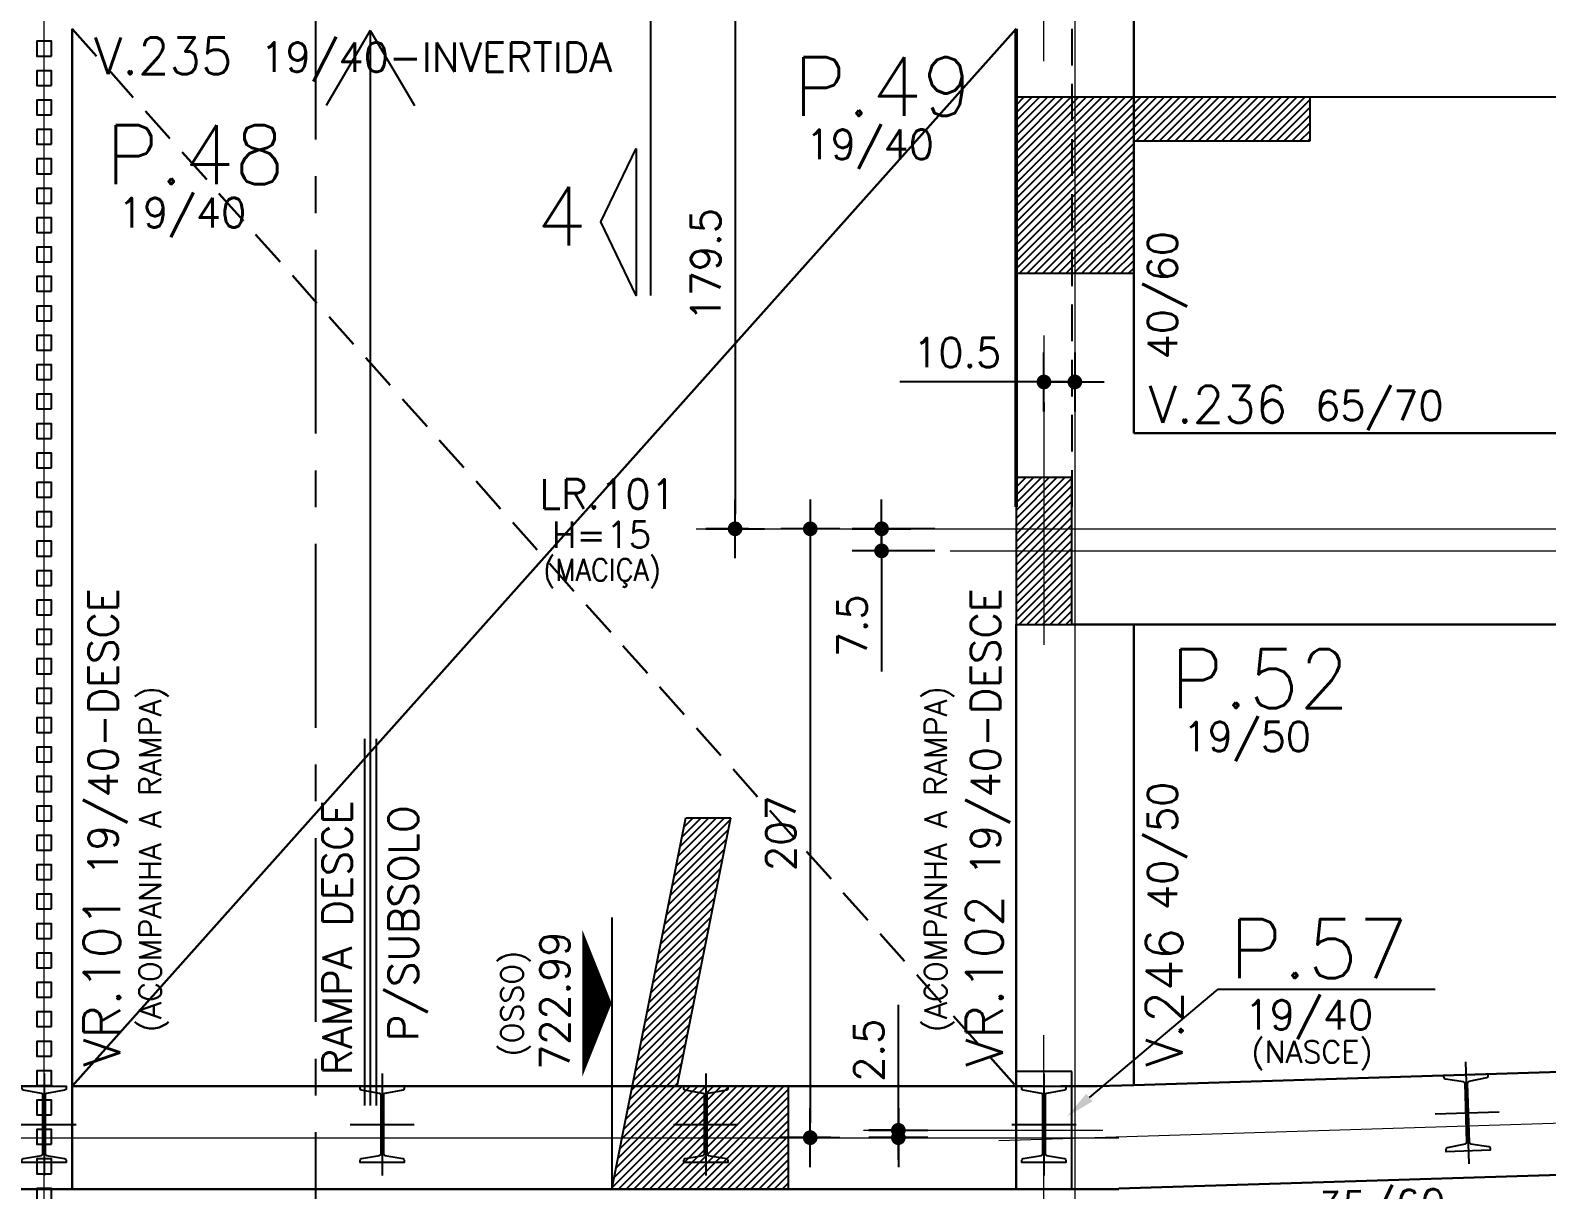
# Model space of a CAD drawing. Header units: inches. Extents: x 0 to 5940, y 0 to 4205.
# Drawn here: x 710 to 1226, y 983 to 1377 of the extents above; entities that cross this region are included whole.
import ezdxf
from ezdxf.enums import TextEntityAlignment as Align

# ---------------------------------------------------------------- set-up
doc = ezdxf.new("R2010")
doc.units = ezdxf.units.IN
doc.header["$LTSCALE"] = 50
doc.header["$MEASUREMENT"] = 0
doc.linetypes.add('CENTER', pattern=[2, 1.25, -0.25, 0.25, -0.25])
doc.linetypes.add('HIDDEN', pattern=[0.375, 0.25, -0.125])
for name, color, linetype in [('ALVENARIA', 10, 'HIDDEN'), ('CORTE-FORMA', 1, 'Continuous'), ('COTA', 6, 'Continuous'), ('FO-HACHURA_PILAR-CONT', 252, 'Continuous'), ('FO-TEXTO-LAJES', 152, 'Continuous'), ('FO-TEXTO-VIGAS', 3, 'Continuous'), ('NIVEL', 3, 'Continuous'), ('P-C', 1, 'Continuous'), ('P-N', 5, 'Continuous'), ('PAREDE', 191, 'Continuous'), ('PERFIL-CORTINA', 253, 'Continuous'), ('PILAR METALICO', 210, 'Continuous'), ('TEXTO', 3, 'Continuous')]:
    doc.layers.add(name, color=color, linetype=linetype)
for name, color, linetype, lineweight in [('FO-Eixos', 150, 'Continuous', 5), ('FO-Textos dos pilares', 3, 'Continuous', 20), ('FO-Vigas', 2, 'Continuous', 30), ('SEM LAJE', 8, 'Continuous', 30)]:
    doc.layers.add(name, color=color, linetype=linetype, lineweight=lineweight)
doc.styles.add('ROMANS', font='romans.shx')
doc.dimstyles.new('COTA_50', dxfattribs={"dimscale": 5, "dimtxt": 2, "dimasz": 1, "dimexe": 2, "dimexo": 1.5, "dimgap": 1, "dimtad": 1, "dimzin": 12, "dimdsep": 46, "dimtxsty": 'ROMANS', "dimblk1": 'COTA', "dimblk2": 'COTA', "dimsah": 1, "dimcen": -4, "dimdle": 1.5, "dimclrd": 6, "dimclre": 6, "dimclrt": 3, "dimadec": 0, "dimazin": 0, "dimtfac": 1, "dimtofl": 0, "dimtmove": 0, "dimatfit": 3, "dimldrblk": 'COTA', "dimfxl": 1, "dimtolj": 1, "dimtzin": 12, "dimarcsym": 0})
pattern_1 = [(45, (-4662.459, 9121.8574), (-1.3258252, 1.3258252), [])]

# ---------------------------------------------------------------- blocks, each defined once
blk = doc.blocks.new('COTA')
at = {"layer": 'COTA'}
for p, q in [((0, -2), (0, 2)), ((2, 0), (-2, 0))]:
    blk.add_line(p, q, dxfattribs=at)
at = {"layer": 'COTA', "const_width": 0.5}
blk.add_lwpolyline([(-0.25, 0, 1), (0.25, 0, 1)], format="xyb", close=True, dxfattribs=at)
blk = doc.blocks.new('*D202')
at = {"layer": 'COTA', "color": 6, "lineweight": -2, "transparency": 16777216}
for p, q in [((954.33, 1386.71), (939.77, 1386.71)), ((949.77, 1381.71), (949.77, 1212.21)), ((954.33, 1207.21), (939.77, 1207.21))]:
    blk.add_line(p, q, dxfattribs=at)
at = {"layer": 'Defpoints', "color": 0, "transparency": 16777216}
for p in [(961.83, 1386.71), (949.77, 1207.21), (961.83, 1207.21)]:
    blk.add_point(p, dxfattribs=at)
at = {"layer": 'COTA', "color": 6, "lineweight": -2, "transparency": 16777216, "xscale": 5, "yscale": 5, "zscale": 5}
for p, rotation in [((949.77, 1386.71), 90), ((949.77, 1207.21), 270)]:
    blk.add_blockref('COTA', p, dxfattribs=dict(at, rotation=rotation))
at = {"layer": 'COTA', "color": 3, "transparency": 16777216, "insert": (939.77, 1296.96), "char_height": 10, "attachment_point": 5, "rotation": 90, "style": 'ROMANS'}
blk.add_mtext('\\A1;179.5', dxfattribs=at)
blk = doc.blocks.new('*D203')
at = {"layer": 'COTA', "color": 6, "lineweight": -2, "transparency": 16777216}
for p, q in [((982.27, 1207.21), (965.33, 1207.21)), ((975.33, 1202.21), (975.33, 1005.21)), ((982.27, 1000.21), (965.33, 1000.21))]:
    blk.add_line(p, q, dxfattribs=at)
at = {"layer": 'Defpoints', "color": 0, "transparency": 16777216}
for p in [(989.77, 1207.21), (975.33, 1000.21), (989.77, 1000.21)]:
    blk.add_point(p, dxfattribs=at)
at = {"layer": 'COTA', "color": 6, "lineweight": -2, "transparency": 16777216, "xscale": 5, "yscale": 5, "zscale": 5}
for p, rotation in [((975.33, 1207.21), 90), ((975.33, 1000.21), 270)]:
    blk.add_blockref('COTA', p, dxfattribs=dict(at, rotation=rotation))
at = {"layer": 'COTA', "color": 3, "transparency": 16777216, "insert": (965.33, 1103.71), "char_height": 10, "attachment_point": 5, "rotation": 90, "style": 'ROMANS'}
blk.add_mtext('\\A1;207', dxfattribs=at)
blk = doc.blocks.new('*D204')
at = {"layer": 'COTA', "color": 6, "lineweight": -2, "transparency": 16777216}
for p, q in [((1005.28, 1002.71), (1005.28, 1045.41)), ((1005.28, 1007.71), (1005.28, 1012.71)), ((1004.33, 1002.71), (995.28, 1002.71)), ((1004.33, 1000.21), (995.28, 1000.21)), ((1005.28, 995.21), (1005.28, 990.21))]:
    blk.add_line(p, q, dxfattribs=at)
at = {"layer": 'Defpoints', "color": 0, "transparency": 16777216}
for p in [(1005.28, 1002.71), (1011.83, 1002.71), (1011.83, 1000.21)]:
    blk.add_point(p, dxfattribs=at)
at = {"layer": 'COTA', "color": 6, "lineweight": -2, "transparency": 16777216, "xscale": 5, "yscale": 5, "zscale": 5}
for p, rotation in [((1005.28, 1002.71), 270), ((1005.28, 1000.21), 90)]:
    blk.add_blockref('COTA', p, dxfattribs=dict(at, rotation=rotation))
at = {"layer": 'COTA', "color": 3, "transparency": 16777216, "insert": (995.28, 1029.93), "char_height": 10, "attachment_point": 5, "rotation": 90, "style": 'ROMANS'}
blk.add_mtext('\\A1;2.5', dxfattribs=at)
blk = doc.blocks.new('*D283')
at = {"layer": 'COTA', "color": 6, "lineweight": -2, "transparency": 16777216}
for p, q in [((1049.8, 1257.14), (1005.76, 1257.14)), ((1070.3, 1257.14), (1075.3, 1257.14)), ((1054.8, 1250.1), (1054.8, 1247.14)), ((1065.3, 1250.1), (1065.3, 1247.14))]:
    blk.add_line(p, q, dxfattribs=at)
at = {"layer": 'Defpoints', "color": 0, "transparency": 16777216}
for p in [(1054.8, 1257.6), (1054.8, 1257.14), (1065.3, 1257.6)]:
    blk.add_point(p, dxfattribs=at)
at = {"layer": 'COTA', "color": 6, "lineweight": -2, "transparency": 16777216, "xscale": 5, "yscale": 5, "zscale": 5}
blk.add_blockref('COTA', (1054.8, 1257.14), dxfattribs=at)
at = {"layer": 'COTA', "color": 6, "lineweight": -2, "transparency": 16777216, "xscale": 5, "yscale": 5, "zscale": 5, "rotation": 180}
blk.add_blockref('COTA', (1065.3, 1257.14), dxfattribs=at)
at = {"layer": 'COTA', "color": 3, "transparency": 16777216, "insert": (1025.28, 1267.14), "char_height": 10, "attachment_point": 5, "style": 'ROMANS'}
blk.add_mtext('\\A1;10.5', dxfattribs=at)
blk = doc.blocks.new('*D370')
at = {"layer": 'COTA', "color": 6, "lineweight": -2, "transparency": 16777216}
for p, q in [((999.58, 1212.21), (999.58, 1217.21)), ((1017.68, 1207.21), (989.58, 1207.21)), ((1017.68, 1199.71), (989.58, 1199.71)), ((999.58, 1194.71), (999.58, 1158.71))]:
    blk.add_line(p, q, dxfattribs=at)
at = {"layer": 'Defpoints', "color": 0, "transparency": 16777216}
for p in [(1025.18, 1207.21), (999.58, 1199.71), (1025.18, 1199.71)]:
    blk.add_point(p, dxfattribs=at)
at = {"layer": 'COTA', "color": 6, "lineweight": -2, "transparency": 16777216, "xscale": 5, "yscale": 5, "zscale": 5}
for p, rotation in [((999.58, 1207.21), 270), ((999.58, 1199.71), 90)]:
    blk.add_blockref('COTA', p, dxfattribs=dict(at, rotation=rotation))
at = {"layer": 'COTA', "color": 3, "transparency": 16777216, "insert": (989.58, 1174.21), "char_height": 10, "attachment_point": 5, "rotation": 90, "style": 'ROMANS'}
blk.add_mtext('\\A1;7.5', dxfattribs=at)
blk = doc.blocks.new('A$7E7B159102C265')
at = {"layer": 'PERFIL-CORTINA'}
for p, q in [((822.7, 559.12), (823.79, 524.44)), ((339.36, 555.17), (339.36, 520.47)), ((454.36, 555.17), (454.36, 520.47)), ((564.36, 555.17), (564.36, 520.47)), ((679.36, 555.17), (679.36, 520.47)), ((812.34, 541.44), (834.15, 542.12)), ((328.45, 537.82), (350.27, 537.82)), ((443.45, 537.82), (465.27, 537.82)), ((553.45, 537.82), (575.27, 537.82)), ((668.45, 537.82), (690.27, 537.82))]:
    blk.add_line(p, q, dxfattribs=at)
for points in [[(823.16, 531.8), (822.54, 551.72, 0.348536), (822.04, 552.32), (815.87, 553.19, -0.348536), (815.37, 553.78), (815.34, 554.54), (830.33, 555), (830.36, 554.25, -0.348536), (829.89, 553.63), (823.79, 552.37, 0.348536), (823.33, 551.75), (823.95, 531.83, 0.348536), (824.45, 531.24), (830.62, 530.36, -0.348536), (831.12, 529.77), (831.15, 529.02), (816.15, 528.55), (816.13, 529.3, -0.348536), (816.59, 529.93), (822.7, 531.18, 0.34905), (823.16, 531.81)], [(338.96, 527.85), (338.96, 547.78, 0.348536), (338.48, 548.39), (332.34, 549.46, -0.348536), (331.86, 550.06), (331.86, 550.82), (346.86, 550.82), (346.86, 550.06, -0.348536), (346.37, 549.46), (340.23, 548.39, 0.348536), (339.75, 547.78), (339.75, 527.85, 0.348536), (340.23, 527.25), (346.37, 526.18, -0.348536), (346.86, 525.57), (346.86, 524.82), (331.86, 524.82), (331.86, 525.57, -0.348536), (332.34, 526.18), (338.48, 527.25, 0.34905), (338.96, 527.85)], [(453.96, 527.85), (453.96, 547.78, 0.348536), (453.48, 548.39), (447.34, 549.46, -0.348536), (446.86, 550.06), (446.86, 550.82), (461.86, 550.82), (461.86, 550.06, -0.348536), (461.37, 549.46), (455.23, 548.39, 0.348536), (454.75, 547.78), (454.75, 527.85, 0.348536), (455.23, 527.25), (461.37, 526.18, -0.348536), (461.86, 525.57), (461.86, 524.82), (446.86, 524.82), (446.86, 525.57, -0.348536), (447.34, 526.18), (453.48, 527.25, 0.34905), (453.96, 527.85)], [(563.96, 527.85), (563.96, 547.78, 0.348536), (563.48, 548.39), (557.34, 549.46, -0.348536), (556.86, 550.06), (556.86, 550.82), (571.86, 550.82), (571.86, 550.06, -0.348536), (571.37, 549.46), (565.23, 548.39, 0.348536), (564.75, 547.78), (564.75, 527.85, 0.348536), (565.23, 527.25), (571.37, 526.18, -0.348536), (571.86, 525.57), (571.86, 524.82), (556.86, 524.82), (556.86, 525.57, -0.348536), (557.34, 526.18), (563.48, 527.25, 0.34905), (563.96, 527.85)], [(678.96, 527.85), (678.96, 547.78, 0.348536), (678.48, 548.39), (672.34, 549.46, -0.348536), (671.86, 550.06), (671.86, 550.82), (686.86, 550.82), (686.86, 550.06, -0.348536), (686.37, 549.46), (680.23, 548.39, 0.348536), (679.75, 547.78), (679.75, 527.85, 0.348536), (680.23, 527.25), (686.37, 526.18, -0.348536), (686.86, 525.57), (686.86, 524.82), (671.86, 524.82), (671.86, 525.57, -0.348536), (672.34, 526.18), (678.48, 527.25, 0.34905), (678.96, 527.85)]]:
    blk.add_lwpolyline(points, format="xyb", dxfattribs=at)

msp = doc.modelspace()

# ---------------------------------------------------------------- hatches: boundary and pattern name
at = {"layer": 'CORTE-FORMA'}
h = msp.add_hatch(dxfattribs=at)
h.set_pattern_fill('ANSI31', color=70, scale=15)
h.set_pattern_definition(pattern_1)
h.paths.add_polyline_path([(1085.304, 1294.082), (1085.304, 1339.082), (1145.304, 1339.082), (1145.304, 1354.082), (1045.304, 1354.082), (1045.304, 1294.082)])
h = msp.add_hatch(dxfattribs=at)
h.set_pattern_fill('ANSI31', color=70, scale=15)
h.set_pattern_definition(pattern_1)
h.paths.add_polyline_path([(907.816, 982.707), (933.064, 1108.944), (948.361, 1108.944), (930.114, 1017.707), (967.816, 1017.707), (967.816, 982.707)])
at = {"layer": 'FO-HACHURA_PILAR-CONT'}
h = msp.add_hatch(dxfattribs=at)
h.set_pattern_fill('ANSI31', color=256, scale=15)
h.set_pattern_definition(pattern_1)
h.paths.add_polyline_path([(1064.304, 1224.657), (1054.804, 1224.657), (1045.304, 1224.657), (1045.304, 1199.657), (1045.304, 1174.657), (1054.804, 1174.657), (1064.304, 1174.657), (1064.304, 1199.657)])

# ---------------------------------------------------------------- linework, layer by layer
at = {"color": 7, "linetype": 'Continuous', "lineweight": 13}
msp.add_line((1030.271, 982.707), (755.271, 982.707), dxfattribs=at)
at = {"layer": 'ALVENARIA'}
msp.add_line((1064.304, 1377.207), (1064.304, 1214.67), dxfattribs=at)
at = {"layer": 'ALVENARIA', "color": 252, "linetype": 'Continuous', "flags": 128}
for points in [[(717.304, 1367.957), (717.304, 1372.957), (712.304, 1372.957), (712.304, 1367.957)], [(717.304, 1357.957), (717.304, 1362.957), (712.304, 1362.957), (712.304, 1357.957)], [(717.304, 1347.957), (717.304, 1352.957), (712.304, 1352.957), (712.304, 1347.957)], [(717.304, 1337.957), (717.304, 1342.957), (712.304, 1342.957), (712.304, 1337.957)], [(717.304, 1327.957), (717.304, 1332.957), (712.304, 1332.957), (712.304, 1327.957)], [(717.304, 1317.957), (717.304, 1322.957), (712.304, 1322.957), (712.304, 1317.957)], [(717.304, 1307.957), (717.304, 1312.957), (712.304, 1312.957), (712.304, 1307.957)], [(717.304, 1297.957), (717.304, 1302.957), (712.304, 1302.957), (712.304, 1297.957)], [(717.304, 1287.957), (717.304, 1292.957), (712.304, 1292.957), (712.304, 1287.957)], [(717.304, 1277.957), (717.304, 1282.957), (712.304, 1282.957), (712.304, 1277.957)], [(717.304, 1267.957), (717.304, 1272.957), (712.304, 1272.957), (712.304, 1267.957)], [(717.304, 1257.957), (717.304, 1262.957), (712.304, 1262.957), (712.304, 1257.957)], [(717.304, 1247.957), (717.304, 1252.957), (712.304, 1252.957), (712.304, 1247.957)], [(717.304, 1237.957), (717.304, 1242.957), (712.304, 1242.957), (712.304, 1237.957)], [(717.304, 1227.957), (717.304, 1232.957), (712.304, 1232.957), (712.304, 1227.957)], [(717.304, 1217.957), (717.304, 1222.957), (712.304, 1222.957), (712.304, 1217.957)], [(717.304, 1207.957), (717.304, 1212.957), (712.304, 1212.957), (712.304, 1207.957)], [(717.304, 1197.957), (717.304, 1202.957), (712.304, 1202.957), (712.304, 1197.957)], [(717.304, 1187.957), (717.304, 1192.957), (712.304, 1192.957), (712.304, 1187.957)], [(717.304, 1177.957), (717.304, 1182.957), (712.304, 1182.957), (712.304, 1177.957)], [(717.304, 1167.957), (717.304, 1172.957), (712.304, 1172.957), (712.304, 1167.957)], [(717.304, 1157.957), (717.304, 1162.957), (712.304, 1162.957), (712.304, 1157.957)], [(717.304, 1147.957), (717.304, 1152.957), (712.304, 1152.957), (712.304, 1147.957)], [(717.304, 1137.957), (717.304, 1142.957), (712.304, 1142.957), (712.304, 1137.957)], [(717.304, 1127.957), (717.304, 1132.957), (712.304, 1132.957), (712.304, 1127.957)], [(717.304, 1117.957), (717.304, 1122.957), (712.304, 1122.957), (712.304, 1117.957)], [(717.304, 1107.957), (717.304, 1112.957), (712.304, 1112.957), (712.304, 1107.957)], [(717.304, 1097.957), (717.304, 1102.957), (712.304, 1102.957), (712.304, 1097.957)], [(717.304, 1087.957), (717.304, 1092.957), (712.304, 1092.957), (712.304, 1087.957)], [(717.304, 1077.957), (717.304, 1082.957), (712.304, 1082.957), (712.304, 1077.957)], [(717.304, 1067.957), (717.304, 1072.957), (712.304, 1072.957), (712.304, 1067.957)], [(717.304, 1057.957), (717.304, 1062.957), (712.304, 1062.957), (712.304, 1057.957)], [(717.304, 1047.957), (717.304, 1052.957), (712.304, 1052.957), (712.304, 1047.957)], [(717.304, 1037.957), (717.304, 1042.957), (712.304, 1042.957), (712.304, 1037.957)], [(717.304, 1027.957), (717.304, 1032.957), (712.304, 1032.957), (712.304, 1027.957)], [(717.304, 1017.957), (717.304, 1022.957), (712.304, 1022.957), (712.304, 1017.957)], [(717.304, 1007.957), (717.304, 1012.957), (712.304, 1012.957), (712.304, 1007.957)], [(717.304, 997.957), (717.304, 1002.957), (712.304, 1002.957), (712.304, 997.957)], [(717.304, 987.957), (717.304, 992.957), (712.304, 992.957), (712.304, 987.957)], [(717.304, 977.957), (717.304, 982.957), (712.304, 982.957), (712.304, 977.957)]]:
    msp.add_lwpolyline(points, close=True, dxfattribs=at)
at = {"layer": 'CORTE-FORMA'}
for p, q in [((1045.304, 1354.082), (1145.304, 1354.082)), ((1045.304, 1354.082), (1045.304, 1294.082)), ((1085.304, 1339.082), (1145.304, 1339.082)), ((1085.304, 1294.082), (1085.304, 1339.082)), ((1045.304, 1294.082), (1085.304, 1294.082)), ((907.816, 982.707), (933.064, 1108.944)), ((930.114, 1017.707), (948.361, 1108.944)), ((930.114, 1017.707), (967.816, 1017.707)), ((967.816, 1017.707), (967.816, 982.707)), ((907.816, 982.707), (967.816, 982.707))]:
    msp.add_line(p, q, dxfattribs=at)
at = {"layer": 'CORTE-FORMA', "color": 70}
for p, q in [((1145.304, 1339.082), (1145.304, 1354.082)), ((933.064, 1108.944), (948.361, 1108.944))]:
    msp.add_line(p, q, dxfattribs=at)
at = {"layer": 'CORTE-FORMA', "color": 8}
for p, q in [((1145.304, 1354.082), (1349.27, 1354.082)), ((907.816, 1075.069), (907.816, 982.707))]:
    msp.add_line(p, q, dxfattribs=at)
at = {"layer": 'COTA', "color": 8}
for p, q in [((1070.236, 1013.819), (1113.978, 1050.694)), ((1113.978, 1050.694), (1187.864, 1050.694))]:
    msp.add_line(p, q, dxfattribs=at)
msp.add_solid([(1069.162, 1015.093), (1062.59, 1007.374), (1071.31, 1012.545)], dxfattribs=at)
at = {"layer": 'FO-Eixos'}
for p, q in [((714.804, 332.413), (714.804, 2199.325)), ((1054.804, 1366.185), (1054.804, 1892.065)), ((1065.304, 1530.382), (1065.304, 919.124)), ((1054.804, 1272.914), (1054.804, 1167.813)), ((936.499, 1207.207), (3542.289, 1207.207)), ((1022.856, 1199.707), (3225.043, 1199.707)), ((1054.804, 332.413), (1054.804, 1035.065)), ((993.409, 1002.707), (1074.779, 1002.707)), ((219.571, 1000.207), (1080.271, 1000.207))]:
    msp.add_line(p, q, dxfattribs=at)
msp.add_lwpolyline([(3377.271, 1072.276), (1039.438, 999.149)], dxfattribs=at)
at = {"layer": 'FO-Vigas'}
for p, q in [((1085.304, 1239.707), (1085.304, 1505.207)), ((724.304, 982.707), (724.304, 1377.207)), ((1045.304, 1224.657), (1045.304, 1377.207)), ((1085.304, 1239.707), (1409.304, 1239.707)), ((1045.304, 982.707), (1045.304, 1174.657)), ((1064.304, 1174.707), (1547.754, 1174.707)), ((1085.304, 1018.092), (1085.304, 1174.707)), ((3165.304, 1048.138), (1080.304, 982.919)), ((2139.304, 1051.061), (1085.304, 1018.092)), ((1045.304, 1017.707), (724.304, 1017.707)), ((374.715, 982.707), (1080.271, 982.707))]:
    msp.add_line(p, q, dxfattribs=at)
at = {"layer": 'FO-Vigas', "color": 8, "linetype": 'HIDDEN'}
for p, q in [((705.304, 1017.707), (724.304, 1017.707)), ((1072.986, 1017.707), (1045.304, 1017.707)), ((1085.304, 1018.092), (1072.986, 1017.707))]:
    msp.add_line(p, q, dxfattribs=at)
at = {"layer": 'NIVEL', "color": 1}
msp.add_lwpolyline([(907.816, 1045.893, 0, 50, 0), (897.816, 1045.893, 50, 50, 0)], format="xyseb", dxfattribs=at)
at = {"layer": 'P-C'}
msp.add_lwpolyline([(1064.304, 1224.657), (1054.804, 1224.657), (1045.304, 1224.657), (1045.304, 1199.657), (1045.304, 1174.657), (1054.804, 1174.657), (1064.304, 1174.657), (1064.304, 1199.657), (1064.304, 1224.657)], close=True, dxfattribs=at)
at = {"layer": 'P-N'}
msp.add_lwpolyline([(1064.304, 1022.707), (1054.804, 1022.707), (1045.304, 1022.707), (1045.304, 1002.707), (1045.304, 982.707), (1054.804, 982.707), (1064.304, 982.707), (1064.304, 1002.707), (1064.304, 1022.707)], close=True, dxfattribs=at)
at = {"layer": 'PAREDE', "color": 50, "linetype": 'Continuous', "lineweight": 50}
msp.add_line((1045.304, 1214.67), (1045.304, 1377.207), dxfattribs=at)
at = {"layer": 'SEM LAJE'}
msp.add_line((1045.304, 1377.207), (724.304, 1017.707), dxfattribs=at)
at = {"layer": 'SEM LAJE', "linetype": 'HIDDEN'}
msp.add_line((724.304, 1377.207), (1045.304, 1017.707), dxfattribs=at)
at = {"layer": 'TEXTO', "color": 8, "linetype": 'CENTER'}
for p, q in [((807.174, 439.564), (807.174, 3797.333)), ((921.174, 1336.564), (921.174, 2254.064))]:
    msp.add_line(p, q, dxfattribs=at)
at = {"layer": 'TEXTO', "color": 8}
for p, q in [((825.705, 1376.673), (810.705, 1351.173)), ((825.705, 1376.673), (825.705, 1011.088)), ((825.705, 1376.673), (840.705, 1351.173)), ((823.705, 1135.842), (823.705, 1011.088)), ((827.705, 1135.842), (827.705, 1011.088))]:
    msp.add_line(p, q, dxfattribs=at)
at = {"layer": 'TEXTO', "color": 3}
msp.add_line((921.174, 1286.564), (921.174, 1336.564), dxfattribs=at)
msp.add_lwpolyline([(916.174, 1336.564), (916.174, 1286.564), (904.174, 1311.564), (916.174, 1336.564)], dxfattribs=at)

# ---------------------------------------------------------------- block references
at = {"layer": 'PILAR METALICO'}
msp.add_blockref('A$7E7B159102C265', (375.425, 466.889), dxfattribs=at)

# ---------------------------------------------------------------- texts
at = {"layer": 'FO-TEXTO-LAJES', "style": 'ROMANS'}
msp.add_text('LR.101', height=10, dxfattribs=at).set_placement((883.294, 1214.04))
at = {"layer": 'FO-TEXTO-LAJES', "color": 3, "style": 'ROMANS'}
msp.add_text('H=15', height=9, dxfattribs=at).set_placement((887.331, 1200.729))
at = {"layer": 'FO-TEXTO-LAJES', "color": 4, "style": 'ROMANS', "width": 0.9}
msp.add_text('(MACIÇA)', height=7.5, dxfattribs=at).set_placement((884.586, 1189.511))
at = {"layer": 'FO-TEXTO-VIGAS', "color": 1, "style": 'ROMANS'}
for s, p in [('V.235', (731.75, 1361.774)), ('V.236', (1090.373, 1243.274))]:
    msp.add_text(s, height=12.5, dxfattribs=at).set_placement(p)
at = {"layer": 'FO-TEXTO-VIGAS', "style": 'ROMANS'}
for s, p in [('19/40-INVERTIDA', (788.358, 1362.594)), ('65/70', (1146.98, 1244.094))]:
    msp.add_text(s, height=10, dxfattribs=at).set_placement(p)
for s, rotation, p in [('40/60', 90, (1100.118, 1264.757)), ('19/40-DESCE', 90, (739.889, 1089.309)), ('19/40-DESCE', 90, (1039.96, 1089.309)), ('40/50', 90, (1100.118, 1077.529)), ('35/60', 1.46739, (1147.843, 971.66))]:
    msp.add_text(s, height=10, rotation=rotation, dxfattribs=at).set_placement(p)
at = {"layer": 'FO-TEXTO-VIGAS', "color": 4, "style": 'ROMANS'}
for p in [(754.621, 1036.045), (1021.721, 1036.045)]:
    msp.add_text('(ACOMPANHA A RAMPA)', height=7.5, rotation=90, dxfattribs=at).set_placement(p)
at = {"layer": 'FO-TEXTO-VIGAS', "color": 1, "style": 'ROMANS'}
for s, p in [('VR.101', (740.709, 1024.291)), ('VR.102', (1040.781, 1024.291)), ('V.246', (1101.951, 1024.291))]:
    msp.add_text(s, height=12.5, rotation=90, dxfattribs=at).set_placement(p)
at = {"layer": 'FO-Textos dos pilares', "color": 1, "style": 'ROMANS'}
for s, p in [('P.49', (969.587, 1347.611)), ('P.48', (735.754, 1324.393)), ('P.52', (1097.797, 1146.26)), ('P.57', (1117.839, 1054.44))]:
    msp.add_text(s, height=20, dxfattribs=at).set_placement(p)
at = {"layer": 'FO-Textos dos pilares', "color": 3, "style": 'ROMANS'}
for s, p in [('19/40', (973.704, 1332.919)), ('19/40', (739.872, 1309.7)), ('19/50', (1101.914, 1131.567)), ('19/40', (1123.022, 1036.978))]:
    msp.add_text(s, height=10, dxfattribs=at).set_placement(p)
at = {"layer": 'FO-Textos dos pilares', "color": 4, "style": 'ROMANS'}
msp.add_text('(NASCE)', height=7.5, dxfattribs=at).set_placement((1125.374, 1025.629))
at = {"layer": 'NIVEL', "color": 3, "style": 'ROMANS'}
msp.add_text('722.99', height=10, rotation=90, dxfattribs=at).set_placement((893.463, 1046.781), align=Align.CENTER)
at = {"layer": 'NIVEL', "color": 4, "style": 'ROMANS'}
msp.add_text('(OSSO)', height=7.5, rotation=90, dxfattribs=at).set_placement((877.659, 1045.789), align=Align.CENTER)
at = {"layer": 'TEXTO', "color": 1, "style": 'ROMANS'}
msp.add_text('4', height=20, dxfattribs=at).set_placement((882.132, 1303.496))
at = {"layer": 'TEXTO', "color": 3, "style": 'ROMANS'}
for s, p in [('RAMPA DESCE', (819.499, 1021.423)), ('P/SUBSOLO', (841.966, 1033.045))]:
    msp.add_text(s, height=10, rotation=90, dxfattribs=at).set_placement(p)

# ---------------------------------------------------------------- dimensions: what is measured, and where the dimension line sits
at = {"layer": 'COTA'}
for base, p1, p2, picture, middle in [((949.773, 1207.207), (961.835, 1386.707), (961.835, 1207.207), '*D202', (939.773, 1296.957)), ((975.334, 1000.207), (989.77, 1207.207), (989.77, 1000.207), '*D203', (965.334, 1103.707)), ((999.581, 1199.707), (1025.184, 1207.207), (1025.184, 1199.707), '*D370', (989.581, 1174.207))]:
    dim = msp.add_linear_dim(base=base, p1=p1, p2=p2, angle=90, dimstyle='COTA_50', dxfattribs=at)
    dim.commit()
    dim.dimension.update_dxf_attribs({"geometry": picture, "text_midpoint": middle})
dim = msp.add_linear_dim(base=(1054.804, 1257.14), p1=(1065.304, 1257.603), p2=(1054.804, 1257.603), dimstyle='COTA_50', dxfattribs=at)
dim.commit()
dim.dimension.update_dxf_attribs({"geometry": '*D283', "text_midpoint": (1025.28, 1267.14)})
dim = msp.add_linear_dim(base=(1005.279, 1002.707), p1=(1011.829, 1000.207), p2=(1011.829, 1002.707), angle=90, dimstyle='COTA_50', dxfattribs=at)
dim.commit()
dim.dimension.update_dxf_attribs({"geometry": '*D204', "text_midpoint": (1005.279, 1029.934), "dimtype": 160})

doc.saveas('drawing.dxf')
